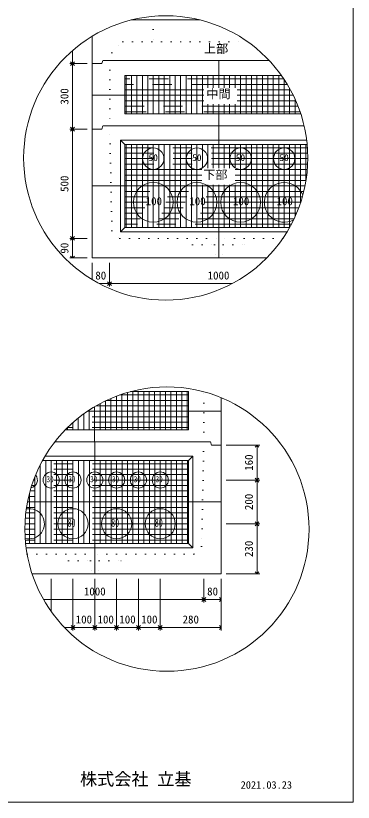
# Model space of a CAD drawing. Units: millimetres, scale not verified. Extents: x -4890 to 18490, y -2287 to 2287.
# Drawn here: x -2944 to -1830, y -1988 to 606 of the extents above; entities that cross this region are included whole.
import ezdxf
from ezdxf.enums import TextEntityAlignment as Align

# ---------------------------------------------------------------- set-up
doc = ezdxf.new("R2010")
doc.units = ezdxf.units.MM
doc.header["$LTSCALE"] = 10
for name, pattern in [('DASHED1', [1.8, 1.2, -0.6]), ('USER2', [50.8, 31.75, -6.35, 6.35, -6.35]), ('USER5', [3.185, 0.01, -3.175])]:
    doc.linetypes.add(name, pattern=pattern)
for name, color, linetype, lineweight in [('0-2_waku', 7, 'Continuous', 18), ('0-3_gaikei', 7, 'Continuous', 18), ('0-4_kakure', 7, 'DASHED1', 5), ('0-5_sunpou', 7, 'Continuous', 5), ('0-8_hole', 7, 'Continuous', 18), ('0-9_uchigawa', 6, 'Continuous', 18), ('0-E_文字１', 7, 'Continuous', 18), ('0-F_コア部分\u3000寸法補助線3', 150, 'USER2', 18), ('1-0_コア部分\u3000寸法補助線2', 150, 'USER2', 18), ('1-1_コア部分\u3000中心補助線', 1, 'Continuous', 18), ('1-2_コア部分\u3000寸法補助線', 7, 'USER2', 5), ('1-3_uchigawa2', 6, 'USER2', 18)]:
    doc.layers.add(name, color=color, linetype=linetype, lineweight=lineweight)
doc.styles.add('ＭＳ ゴシック', font='')
doc.styles.get('ＭＳ ゴシック').set_extended_font_data('MS Gothic')

# ---------------------------------------------------------------- blocks, each defined once
blk = doc.blocks.new('_Open90')
at = {"layer": '0-5_sunpou'}
blk.add_line((0, 0), (-1, 0), dxfattribs=at)
blk.add_lwpolyline([(-0.5, 0.5), (0, 0), (-0.5, -0.5)], dxfattribs=at)

msp = doc.modelspace()

# ---------------------------------------------------------------- linework, layer by layer
at = {"layer": '0-2_waku'}
for p in [(-1829.68, 2287.37), (-4889.68, -1987.63), (-4889.68, -1987.63), (-4889.68, -1987.63), (-4889.68, -1987.63)]:
    msp.add_line(p, (-1829.68, -1987.63), dxfattribs=at)
at = {"layer": '0-3_gaikei'}
for p, q in [((-2562.43, 591.73), (-2508.38, 591.73)), ((-2562.43, 591.73), (-2508.38, 591.73)), ((-2562.43, 591.73), (-2508.38, 591.73)), ((-2335.33, 591.73), (-2562.43, 591.73)), ((-2562.38, 591.73), (-2335.33, 591.73)), ((-2562.38, 591.73), (-2335.33, 591.73)), ((-2691.98, 447.73), (-2691.98, 537.74)), ((-2691.98, 447.73), (-2691.98, -193.07)), ((-2659.58, 447.73), (-2691.98, 447.73)), ((-2659.58, 447.73), (-2691.98, 447.73)), ((-2655.98, 458.53), (-2659.58, 447.73)), ((-2273.77, 458.53), (-2655.37, 458.53)), ((-2107.79, 458.53), (-2274.38, 458.53)), ((-2655.98, 242.53), (-2659.58, 231.73)), ((-2273.77, 242.53), (-2655.37, 242.53)), ((-1992.08, 242.53), (-2274.38, 242.53)), ((-2659.58, 231.73), (-2691.98, 231.73)), ((-2659.58, 231.73), (-2691.98, 231.73)), ((-2691.98, -193.07), (-2115.68, -193.07)), ((-2691.98, -193.07), (-2115.68, -193.07)), ((-2691.98, -193.07), (-2115.68, -193.07)), ((-2265.28, -1011.66), (-2265.28, -653.7)), ((-2301.28, -799.26), (-2297.68, -810.06)), ((-2265.28, -810.06), (-2297.68, -810.06))]:
    msp.add_line(p, q, dxfattribs=at)
for points in [[(-2301.28, -799.26), (-2682.88, -799.26), (-2814.95, -799.26)], [(-2889.59, -1234.86), (-2265.28, -1234.86), (-2265.28, -810.06)], [(-2880.45, -1234.86), (-2265.28, -1234.86), (-2265.28, -810.06)]]:
    msp.add_lwpolyline(points, dxfattribs=at)
at = {"layer": '0-4_kakure', "linetype": 'USER5', "lineweight": 18}
for p, q in [((-2490.38, 591.73), (-2490.38, 603.85)), ((-2490.38, 591.73), (-2490.38, 519.73)), ((-2626.57, 483.73), (-2590.57, 519.73)), ((-2590.57, 519.73), (-2178.29, 519.73)), ((-2626.57, 483.73), (-2633.77, 458.53)), ((-2633.77, 458.53), (-2633.77, 242.53)), ((-2626.34, -103.07), (-2633.77, 242.53)), ((-2626.34, -103.07), (-2600.59, -128.27)), ((-2600.59, -128.27), (-2273.77, -128.27)), ((-2360.17, -149.87), (-2381.77, -128.27)), ((-2062.13, -128.27), (-2273.77, -128.27)), ((-2187.37, -149.87), (-2165.77, -128.27)), ((-2360.17, -149.87), (-2288.17, -149.87)), ((-2288.17, -149.87), (-2285.29, -193.07)), ((-2259.37, -149.87), (-2262.25, -193.07)), ((-2259.37, -149.87), (-2187.37, -149.87)), ((-2322.88, -799.26), (-2322.88, -634.12)), ((-2322.88, -799.26), (-2330.31, -1144.86)), ((-2330.31, -1144.86), (-2356.06, -1170.06)), ((-2906.12, -1170.06), (-2682.88, -1170.06)), ((-2769.28, -1191.66), (-2790.88, -1170.06)), ((-2769.28, -1191.66), (-2697.28, -1191.66)), ((-2697.28, -1191.66), (-2694.4, -1234.86)), ((-2356.06, -1170.06), (-2682.88, -1170.06)), ((-2668.48, -1191.66), (-2671.36, -1234.86)), ((-2668.48, -1191.66), (-2596.48, -1191.66)), ((-2596.48, -1191.66), (-2574.88, -1170.06))]:
    msp.add_line(p, q, dxfattribs=at)
at = {"layer": '0-5_sunpou', "color": 150, "lineweight": 18}
for p, q in [((-2756.29, 490.85), (-2756.29, 460.69)), ((-2707.82, 447.73), (-2765.65, 447.73)), ((-2723.66, 447.73), (-2765.65, 447.73)), ((-2756.29, 434.77), (-2756.29, 244.69)), ((-2707.82, 231.73), (-2765.65, 231.73)), ((-2707.82, 231.73), (-2765.65, 231.73)), ((-2756.29, 218.77), (-2756.29, -115.31)), ((-2707.82, -128.27), (-2765.65, -128.27)), ((-2723.66, -128.27), (-2765.65, -128.27)), ((-2756.29, -141.23), (-2756.29, -180.11)), ((-2707.82, -193.07), (-2765.65, -193.07)), ((-2691.98, -208.91), (-2691.98, -264.12)), ((-2634.38, -208.91), (-2634.38, -286.97)), ((-2634.38, -208.91), (-2634.38, -286.97)), ((-2668.2, -277.61), (-2647.34, -277.61)), ((-2621.42, -277.61), (-2229.56, -277.61)), ((-2249.44, -810.06), (-2138.13, -810.06)), ((-2147.49, -823.02), (-2147.49, -912.3)), ((-2249.44, -925.26), (-2138.13, -925.26)), ((-2249.44, -925.26), (-2138.13, -925.26)), ((-2147.49, -938.22), (-2147.49, -1056.3)), ((-2249.44, -1069.26), (-2138.13, -1069.26)), ((-2249.44, -1069.26), (-2138.13, -1069.26)), ((-2147.49, -1082.22), (-2147.49, -1221.9)), ((-2249.44, -1234.86), (-2138.13, -1234.86)), ((-2826.88, -1250.7), (-2826.88, -1358.5)), ((-2754.88, -1250.7), (-2754.88, -1421.16)), ((-2754.88, -1250.7), (-2754.88, -1421.16)), ((-2682.88, -1250.7), (-2682.88, -1421.16)), ((-2682.88, -1250.7), (-2682.88, -1421.16)), ((-2610.88, -1250.7), (-2610.88, -1421.16)), ((-2610.88, -1250.7), (-2610.88, -1421.16)), ((-2538.88, -1250.7), (-2538.88, -1421.16)), ((-2538.88, -1250.7), (-2538.88, -1421.16)), ((-2466.88, -1250.7), (-2466.88, -1421.16)), ((-2466.88, -1250.7), (-2466.88, -1421.16)), ((-2322.88, -1250.7), (-2322.88, -1328.76)), ((-2322.88, -1250.7), (-2322.88, -1328.76)), ((-2265.28, -1250.7), (-2265.28, -1328.76)), ((-2265.28, -1250.7), (-2265.28, -1421.16)), ((-2851.85, -1319.4), (-2335.84, -1319.4)), ((-2309.92, -1319.4), (-2278.24, -1319.4)), ((-2782.74, -1411.8), (-2767.84, -1411.8)), ((-2741.92, -1411.8), (-2695.84, -1411.8)), ((-2669.92, -1411.8), (-2623.84, -1411.8)), ((-2597.92, -1411.8), (-2551.84, -1411.8)), ((-2525.92, -1411.8), (-2479.84, -1411.8)), ((-2453.92, -1411.8), (-2278.24, -1411.8))]:
    msp.add_line(p, q, dxfattribs=at)
for centre in [(-2448.88, 136.81), (-2444.67, -1086.91)]:
    msp.add_circle(centre, 468.88, dxfattribs=at)
at = {"layer": '0-8_hole'}
for centre, radius in [((-2489.77, 134.53), 35.28), ((-2345.77, 134.53), 35.28), ((-2201.77, 134.53), 35.28), ((-2057.77, 134.53), 35.28), ((-2489.77, -9.47), 65.52), ((-2345.77, -9.47), 65.52), ((-2201.77, -9.47), 65.52), ((-2826.88, -925.26), 26.64), ((-2754.88, -925.26), 26.64), ((-2682.88, -925.26), 26.64), ((-2610.88, -925.26), 26.64), ((-2538.88, -925.26), 26.64), ((-2466.88, -925.26), 26.64), ((-2754.88, -1069.26), 49.68), ((-2610.88, -1069.26), 49.68), ((-2466.88, -1069.26), 49.68)]:
    msp.add_circle(centre, radius, dxfattribs=at)
for centre, radius, start, end in [((-2057.77, -9.47), 65.52, 20.66629, 298.32089), ((-2898.88, -925.26), 26.64, 281.59033, 39.2294), ((-2898.88, -1069.26), 49.68, 253.99064, 101.55918)]:
    msp.add_arc(centre, radius, start, end, dxfattribs=at)
at = {"layer": '0-9_uchigawa'}
for p, q in [((-2597.77, 195.73), (-2583.37, 181.33)), ((-2597.77, -106.67), (-2597.77, 195.73)), ((-2583.37, 181.33), (-2273.77, 181.33)), ((-2583.37, -92.27), (-2583.37, 181.33)), ((-2273.77, 181.33), (-1982.12, 181.33)), ((-2597.77, -106.67), (-2583.37, -92.27)), ((-2583.37, -92.27), (-2039.77, -92.27)), ((-2597.77, -106.67), (-2048.18, -106.67)), ((-2358.88, -1148.46), (-2358.88, -846.06)), ((-2373.28, -1134.06), (-2373.28, -860.46)), ((-2911.17, -1134.06), (-2373.28, -1134.06)), ((-2358.88, -1148.46), (-2373.28, -1134.06)), ((-2909.49, -1148.46), (-2358.88, -1148.46))]:
    msp.add_line(p, q, dxfattribs=at)
for points in [[(-2597.77, 195.73), (-2273.77, 195.73), (-1983.72, 195.73)], [(-2855.24, -860.46), (-2682.88, -860.46), (-2373.28, -860.46), (-2358.88, -846.06)], [(-2846.96, -846.06), (-2682.88, -846.06), (-2358.88, -846.06)]]:
    msp.add_lwpolyline(points, dxfattribs=at)
at = {"layer": '0-F_コア部分\u3000寸法補助線3'}
for p, q in [((-2579.77, 282.13), (-2579.77, 408.13)), ((-2543.77, 282.13), (-2543.77, 408.13)), ((-2507.77, 282.13), (-2507.77, 408.13)), ((-2471.77, 282.13), (-2471.77, 408.13)), ((-2435.77, 282.13), (-2435.77, 408.13)), ((-2399.77, 282.13), (-2399.77, 408.13)), ((-2363.77, 282.13), (-2363.77, 408.13)), ((-2327.77, 282.13), (-2327.77, 408.13)), ((-2291.77, 368.36), (-2291.77, 408.13)), ((-2255.77, 368.36), (-2255.77, 408.13)), ((-2219.77, 368.36), (-2219.77, 408.13)), ((-2183.77, 282.13), (-2183.77, 408.13)), ((-2147.77, 282.13), (-2147.77, 408.13)), ((-2111.77, 282.13), (-2111.77, 408.13)), ((-2075.77, 282.13), (-2075.77, 408.13)), ((-2039.77, 282.13), (-2039.77, 365.88)), ((-2322.77, 361.33), (-2583.37, 361.33)), ((-2037.25, 361.33), (-2212.61, 361.33)), ((-2322.77, 325.33), (-2583.37, 325.33)), ((-2291.77, 282.13), (-2291.77, 314.45)), ((-2255.77, 282.13), (-2255.77, 314.45)), ((-2219.77, 282.13), (-2219.77, 314.45)), ((-2019.57, 325.33), (-2212.61, 325.33)), ((-2003.77, 282.13), (-2003.77, 284.2)), ((-1981.22, 170.53), (-2583.37, 170.53)), ((-2579.77, -92.27), (-2579.77, 181.33)), ((-2543.77, -92.27), (-2543.77, 181.33)), ((-2507.77, -92.27), (-2507.77, 181.33)), ((-2471.77, -92.27), (-2471.77, 181.33)), ((-2435.77, -92.27), (-2435.77, 181.33)), ((-2399.77, -92.27), (-2399.77, 181.33)), ((-2363.77, -92.27), (-2363.77, 181.33)), ((-2327.77, 102.56), (-2327.77, 181.33)), ((-2291.77, 102.56), (-2291.77, 181.33)), ((-2255.77, 102.56), (-2255.77, 181.33)), ((-2219.77, 102.56), (-2219.77, 181.33)), ((-2183.77, -92.27), (-2183.77, 181.33)), ((-2147.77, -92.27), (-2147.77, 181.33)), ((-2111.77, -92.27), (-2111.77, 181.33)), ((-2075.77, -92.27), (-2075.77, 181.33)), ((-2039.77, -92.27), (-2039.77, 181.33)), ((-2003.77, -10.58), (-2003.77, 181.33)), ((-1980.01, 134.53), (-2583.37, 134.53)), ((-2329.39, 98.53), (-2583.37, 98.53)), ((-1981.57, 98.53), (-2219.23, 98.53)), ((-2329.39, 62.53), (-2583.37, 62.53)), ((-1985.92, 62.53), (-2219.23, 62.53)), ((-1993.16, 26.53), (-2583.37, 26.53)), ((-2327.77, -92.27), (-2327.77, 48.65)), ((-2291.77, -92.27), (-2291.77, 48.65)), ((-2255.77, -92.27), (-2255.77, 48.65)), ((-2219.77, -92.27), (-2219.77, 48.65)), ((-2003.4, -9.47), (-2583.37, -9.47)), ((-2016.88, -45.47), (-2583.37, -45.47)), ((-2033.91, -81.47), (-2583.37, -81.47)), ((-2593.49, -759.66), (-2593.49, -642.27)), ((-2557.49, -759.66), (-2557.49, -633.66)), ((-2521.49, -759.66), (-2521.49, -633.66)), ((-2485.49, -759.66), (-2485.49, -633.66)), ((-2449.49, -759.66), (-2449.49, -633.66)), ((-2413.49, -759.66), (-2413.49, -633.66)), ((-2377.49, -759.66), (-2377.49, -633.66)), ((-2665.49, -759.66), (-2665.49, -673.28)), ((-2629.49, -759.66), (-2629.49, -655.99)), ((-2701.49, -759.66), (-2701.49, -694.62)), ((-2373.89, -680.46), (-2678.44, -680.46)), ((-2737.49, -759.66), (-2737.49, -720.71)), ((-2373.89, -716.46), (-2732.1, -716.46)), ((-2773.49, -759.66), (-2773.49, -752.66)), ((-2373.28, -871.26), (-2861.01, -871.26)), ((-2844.88, -1134.06), (-2844.88, -860.46)), ((-2808.88, -1134.06), (-2808.88, -860.46)), ((-2772.88, -1134.06), (-2772.88, -860.46)), ((-2736.88, -1134.06), (-2736.88, -860.46)), ((-2700.88, -1134.06), (-2700.88, -860.46)), ((-2664.88, -1134.06), (-2664.88, -860.46)), ((-2628.88, -1134.06), (-2628.88, -860.46)), ((-2592.88, -1134.06), (-2592.88, -860.46)), ((-2556.88, -1134.06), (-2556.88, -860.46)), ((-2520.88, -1134.06), (-2520.88, -860.46)), ((-2484.88, -1134.06), (-2484.88, -860.46)), ((-2448.88, -1134.06), (-2448.88, -860.46)), ((-2412.88, -1134.06), (-2412.88, -860.46)), ((-2376.88, -1134.06), (-2376.88, -860.46)), ((-2373.28, -907.26), (-2877.77, -907.26)), ((-2880.88, -1134.06), (-2880.88, -914.95)), ((-2373.28, -943.26), (-2891, -943.26)), ((-2373.28, -979.26), (-2901.02, -979.26)), ((-2373.28, -1015.26), (-2908.04, -1015.26)), ((-2373.28, -1051.26), (-2912.19, -1051.26)), ((-2373.28, -1087.26), (-2913.55, -1087.26)), ((-2373.28, -1123.26), (-2912.14, -1123.26))]:
    msp.add_line(p, q, dxfattribs=at)
at = {"layer": '1-0_コア部分\u3000寸法補助線2'}
for p, q in [((-2561.77, 282.13), (-2561.77, 408.13)), ((-2525.77, 282.13), (-2525.77, 408.13)), ((-2489.77, 282.13), (-2489.77, 408.13)), ((-2453.77, 282.13), (-2453.77, 408.13)), ((-2381.77, 282.13), (-2381.77, 408.13)), ((-2309.77, 368.36), (-2309.77, 408.13)), ((-2237.77, 368.36), (-2237.77, 408.13)), ((-2165.77, 282.13), (-2165.77, 408.13)), ((-2093.77, 282.13), (-2093.77, 408.13)), ((-2047.59, 379.33), (-2583.37, 379.33)), ((-2309.77, 282.13), (-2309.77, 314.45)), ((-2237.77, 282.13), (-2237.77, 314.45)), ((-2021.77, 282.13), (-2021.77, 330.26)), ((-2012.11, 307.33), (-2583.37, 307.33)), ((-2525.77, -92.27), (-2525.77, 181.33)), ((-2489.77, -92.27), (-2489.77, 181.33)), ((-2453.77, -92.27), (-2453.77, 181.33)), ((-2381.77, -92.27), (-2381.77, 181.33)), ((-2309.77, 102.56), (-2309.77, 181.33)), ((-2237.77, 102.56), (-2237.77, 181.33)), ((-2165.77, -92.27), (-2165.77, 181.33)), ((-2093.77, -92.27), (-2093.77, 181.33)), ((-2021.77, -56.64), (-2021.77, 181.33)), ((-1980.27, 152.53), (-2583.37, 152.53)), ((-2329.39, 80.53), (-2583.37, 80.53)), ((-1983.39, 80.53), (-2219.23, 80.53)), ((-2309.77, -92.27), (-2309.77, 48.65)), ((-2237.77, -92.27), (-2237.77, 48.65)), ((-1997.89, 8.53), (-2583.37, 8.53)), ((-2024.93, -63.47), (-2583.37, -63.47)), ((-2575.49, -759.66), (-2575.49, -636.65)), ((-2503.49, -759.66), (-2503.49, -633.66)), ((-2431.49, -759.66), (-2431.49, -633.66)), ((-2647.49, -759.66), (-2647.49, -664.17)), ((-2373.89, -662.46), (-2643.89, -662.46)), ((-2719.49, -759.66), (-2719.49, -707.01)), ((-2373.89, -734.46), (-2753.91, -734.46)), ((-2862.88, -1134.06), (-2862.88, -874.9)), ((-2790.88, -1134.06), (-2790.88, -860.46)), ((-2718.88, -1134.06), (-2718.88, -860.46)), ((-2646.88, -1134.06), (-2646.88, -860.46)), ((-2574.88, -1134.06), (-2574.88, -860.46)), ((-2502.88, -1134.06), (-2502.88, -860.46)), ((-2430.88, -1134.06), (-2430.88, -860.46)), ((-2373.28, -889.26), (-2869.86, -889.26)), ((-2898.88, -1134.06), (-2898.88, -970.54)), ((-2373.28, -961.26), (-2896.4, -961.26)), ((-2373.28, -1033.26), (-2910.47, -1033.26)), ((-2373.28, -1105.26), (-2913.19, -1105.26))]:
    msp.add_line(p, q, dxfattribs=at)
at = {"layer": '1-1_コア部分\u3000中心補助線'}
for p, q in [((-2273.77, 368.36), (-2273.77, 458.53)), ((-2322.77, 343.33), (-2691.98, 343.33)), ((-2027.93, 343.33), (-2212.61, 343.33)), ((-2273.77, 242.53), (-2273.77, 314.45)), ((-2273.77, 102.56), (-2273.77, 242.53)), ((-2691.37, 44.53), (-1989.17, 44.53)), ((-2273.77, -193.07), (-2273.77, 48.65)), ((-2266.51, -698.46), (-2707.26, -698.46)), ((-2683.49, -799.26), (-2683.49, -683.41)), ((-2682.88, -1234.86), (-2682.88, -799.26)), ((-2904.9, -997.26), (-2265.28, -997.26))]:
    msp.add_line(p, q, dxfattribs=at)
at = {"layer": '1-2_コア部分\u3000寸法補助線'}
for p, q in [((-2059.04, 397.33), (-2583.37, 397.33)), ((-2561.77, 282.13), (-2561.77, 408.13)), ((-2489.77, 282.13), (-2489.77, 408.13)), ((-2417.77, 282.13), (-2417.77, 408.13)), ((-2345.77, 282.13), (-2345.77, 408.13)), ((-2201.77, 282.13), (-2201.77, 408.13)), ((-2129.77, 282.13), (-2129.77, 408.13)), ((-2057.77, 282.13), (-2057.77, 395.42)), ((-2005.5, 289.33), (-2583.37, 289.33)), ((-2561.77, -92.27), (-2561.77, 181.33)), ((-2489.77, -92.27), (-2489.77, 181.33)), ((-2417.77, -92.27), (-2417.77, 181.33)), ((-2345.77, -92.27), (-2345.77, 181.33)), ((-2201.77, -92.27), (-2201.77, 181.33)), ((-2129.77, -92.27), (-2129.77, 181.33)), ((-2057.77, -92.27), (-2057.77, 181.33)), ((-1985.77, 63.5), (-1985.77, 181.33)), ((-1980.44, 116.53), (-2583.37, 116.53)), ((-2009.72, -27.47), (-2583.37, -27.47)), ((-2373.89, -644.46), (-2599.87, -644.46)), ((-2539.49, -759.66), (-2539.49, -633.66)), ((-2467.49, -759.66), (-2467.49, -633.66)), ((-2395.49, -759.66), (-2395.49, -633.66)), ((-2611.49, -759.66), (-2611.49, -648.71)), ((-2755.49, -759.66), (-2755.49, -735.86)), ((-2373.89, -752.46), (-2773.29, -752.46)), ((-2826.88, -1134.06), (-2826.88, -860.46)), ((-2754.88, -1134.06), (-2754.88, -860.46)), ((-2610.88, -1134.06), (-2610.88, -860.46)), ((-2538.88, -1134.06), (-2538.88, -860.46)), ((-2466.88, -1134.06), (-2466.88, -860.46)), ((-2394.88, -1134.06), (-2394.88, -860.46)), ((-2373.28, -925.26), (-2884.8, -925.26)), ((-2898.88, -1134.06), (-2898.88, -970.54)), ((-2373.28, -1069.26), (-2913.22, -1069.26))]:
    msp.add_line(p, q, dxfattribs=at)
at = {"layer": '1-3_uchigawa2'}
for p, q in [((-2583.37, 408.13), (-2273.77, 408.13)), ((-2583.37, 408.13), (-2583.37, 282.13)), ((-2066.48, 408.13), (-2273.77, 408.13)), ((-2583.37, 282.13), (-2273.77, 282.13)), ((-2003.09, 282.13), (-2273.77, 282.13)), ((-2373.89, -633.66), (-2564.72, -633.66)), ((-2373.89, -633.66), (-2373.89, -759.66)), ((-2780.46, -759.66), (-2683.49, -759.66)), ((-2373.89, -759.66), (-2683.49, -759.66))]:
    msp.add_line(p, q, dxfattribs=at)

# ---------------------------------------------------------------- block references
at = {"layer": '0-5_sunpou', "xscale": 12.96, "yscale": 12.96}
for p, rotation in [((-2756.29, 447.73), 270), ((-2756.29, 447.73), 90), ((-2756.29, 231.73), 270), ((-2756.29, 231.73), 90), ((-2756.29, -128.27), 270), ((-2756.29, -128.27), 90), ((-2756.29, -193.07), 270), ((-2634.38, -277.61), 180), ((-2147.49, -810.06), 90), ((-2147.49, -925.26), 270), ((-2147.49, -925.26), 90), ((-2147.49, -1069.26), 270), ((-2147.49, -1069.26), 90), ((-2147.49, -1234.86), 270), ((-2322.88, -1319.4), 180), ((-2754.88, -1411.8), 180), ((-2682.88, -1411.8), 180), ((-2610.88, -1411.8), 180), ((-2538.88, -1411.8), 180), ((-2466.88, -1411.8), 180)]:
    msp.add_blockref('_Open90', p, dxfattribs=dict(at, rotation=rotation))
for p in [(-2634.38, -277.61), (-2322.88, -1319.4), (-2265.28, -1319.4), (-2754.88, -1411.8), (-2682.88, -1411.8), (-2610.88, -1411.8), (-2538.88, -1411.8), (-2466.88, -1411.8), (-2265.28, -1411.8)]:
    msp.add_blockref('_Open90', p, dxfattribs=at)

# ---------------------------------------------------------------- texts
at = {"layer": '0-5_sunpou', "style": 'ＭＳ ゴシック'}
for s, p in [('300', (-2762.05, 312.73)), ('500', (-2762.05, 24.73)), ('90', (-2762.05, -178.67)), ('160', (-2153.25, -894.66)), ('200', (-2153.25, -1024.26)), ('230', (-2153.25, -1179.06))]:
    msp.add_text(s, height=26.39, rotation=90, dxfattribs=at).set_placement(p, align=Align.BOTTOM_LEFT)
for s, p in [('80', (-2681.18, -271.85)), ('1000', (-2310.38, -271.85)), ('1000', (-2718.88, -1313.64)), ('80', (-2312.08, -1313.64)), ('100', (-2745.88, -1406.04)), ('100', (-2673.88, -1406.04)), ('100', (-2601.88, -1406.04)), ('100', (-2529.88, -1406.04)), ('280', (-2393.08, -1406.04))]:
    msp.add_text(s, height=26.39, dxfattribs=at).set_placement(p, align=Align.BOTTOM_LEFT)
at = {"layer": '0-E_文字１', "style": 'ＭＳ ゴシック'}
for s, height, p in [('上部', 29.33, (-2322.57, 474.1)), ('中間', 29.33, (-2314.85, 324.62)), ('50', 22.43, (-2505.32, 119.88)), ('50', 22.43, (-2361.32, 119.88)), ('50', 22.43, (-2217.32, 119.88)), ('50', 22.43, (-2073.32, 119.88)), ('下部', 29.33, (-2325.08, 58.37)), ('100', 26.39, (-2514.93, -26.88)), ('100', 26.39, (-2370.93, -26.88)), ('100', 26.39, (-2226.93, -26.88)), ('100', 26.39, (-2082.93, -26.88)), ('株式会社 立基', 41.57, (-2731.91, -1944.15)), ('2021.03.23', 24.94, (-2201.4, -1950.36))]:
    msp.add_text(s, height=height, dxfattribs=at).set_placement(p, align=Align.BOTTOM_LEFT)
at = {"layer": '0-E_文字１', "style": 'ＭＳ ゴシック', "width": 0.7}
for s, height, p in [('30', 20.19, (-2842, -938.6)), ('30', 20.19, (-2770, -938.6)), ('30', 20.19, (-2698, -938.6)), ('30', 20.19, (-2626, -938.6)), ('30', 20.19, (-2554, -938.6)), ('30', 20.19, (-2482, -938.6)), ('80', 26.39, (-2772.93, -1087.03)), ('80', 26.39, (-2628.93, -1087.03)), ('80', 26.39, (-2484.93, -1087.03))]:
    msp.add_text(s, height=height, dxfattribs=at).set_placement(p, align=Align.BOTTOM_LEFT)

doc.saveas('drawing.dxf')
